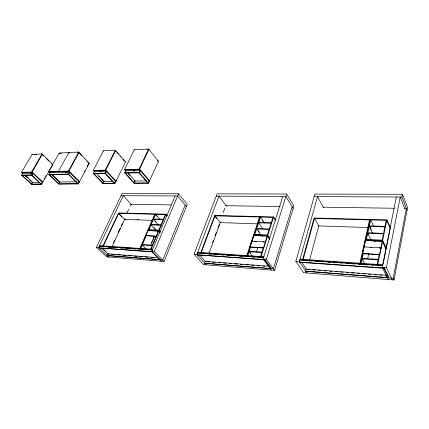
<?xml version="1.0" encoding="UTF-8"?>
<svg xmlns="http://www.w3.org/2000/svg" width="429" height="429" viewBox="0 0 429 429"><rect width="100%" height="100%" fill="white"/><g stroke="black" fill="none" stroke-linecap="round" stroke-linejoin="round"><path stroke-width="0.64" d="M394.031 279.992L407.55 207.588L402.477 194.278L314.881 194.08L295.86 261.32L303.582 272.699L394.031 279.992L393.216 278.287L406.333 208.446L404.327 208.414M407.046 210.301L401.941 197.018L402.477 194.278M387.055 276.705L386.845 277.783L386.904 276.394M392.256 279.847L386.379 267.642L400.23 197.013L404.665 208.462M388.207 279.52L382.234 267.353L396.31 196.991M383.065 264.194L385.918 249.914M386.384 247.571L390.24 228.298L386.802 220.377L313.958 218.463M377.139 264.436L379.156 254.612M382.067 240.449L386.191 220.361M379.606 254.445L382.534 240.149L365.567 239.393L362.451 253.448L362.618 253.764L379.762 254.767L379.606 254.445L362.451 253.448M377.772 264.478L382.47 241.538M382.684 240.476L386.904 219.873L314.087 217.991L302.472 259.926M367.691 258.628L368.79 253.518M360.505 263.315L365.352 241.398M365.519 240.653L370.216 219.439M361.116 263.358L363.25 253.684M366.328 239.741L370.694 219.954L373.782 226.56M359.749 263.91L369.514 219.927M309.604 259.936L318.801 225.906L314.489 218.479L303.019 259.963M307.03 272.973L299.367 261.567L317.519 196.621L323.638 207.743M274.576 270.356L293.924 205.974L286.658 194.015L217.106 193.86L194.064 254.215L203.367 264.613L274.576 270.356L266.339 259.261L263.057 259.03L282.749 196.455M292.17 206.73L273.423 268.806L204.494 263.352M266.339 259.261L286.658 194.015M260.376 256.998L263.379 247.56M272.967 217.385L267.278 235.29L267.771 235.312L273.6 216.945L214.768 215.428L200.708 252.826M263.535 247.705L267.562 235.012L253.989 234.406L249.85 246.911L250.064 247.201L263.744 248L263.535 247.705L249.85 246.911M260.88 257.035L267.471 236.25M256.354 252.059L257.786 247.624M247.125 256.097L260.183 216.597M247.613 256.134L250.686 246.82M254.681 234.722L260.516 217.058L264.634 223.032M246.648 256.038L259.561 217.031M212.548 242.492L213.234 240.626M215.068 235.65L216.216 232.545M218.045 227.568L219.192 224.458M209.095 253.094L220.308 222.608L215.042 215.862L201.147 252.858M223.193 212.618L224.812 208.231M206.156 264.838L196.89 254.408L218.972 196.155L226.458 206.236M164.076 261.449L187.307 204.451L178.566 193.774L122.045 193.651L96.359 247.388L106.676 256.815L164.076 261.449L154.301 251.437L151.737 251.255L175.15 195.951M185.194 205.121L162.709 260.044L107.164 255.646M158.735 259.727L158.489 259.475L158.95 258.36M154.301 251.437L178.566 193.774M150.6 249.383L165.412 214.559M150.997 249.41L158.709 231.252L158.317 231.236M102.906 246.042L118.543 212.94L165.969 214.168L159.062 230.421L158.671 230.405M151.534 242.476L152.316 240.642M152.837 239.42L153.62 237.586M150.869 244.948L154.258 236.996L153.357 236.036M139.833 248.606L154.789 214.28M140.197 248.681L147.474 231.955M147.957 230.845L155.341 213.889M140.578 248.707L146.3 235.559M148.734 229.955L155.545 214.296L160.366 219.653M124.635 172.731L139.119 172.394L140.063 170.388L125.59 170.758L124.635 172.731L134.089 183.381L148.439 183.237L158.467 161.25L148.59 149.008L134.239 149.732L124.566 169.594L125.933 171.144M149.024 180.872L148.118 182.861L133.757 183.011L134.679 181.054L146.418 180.904M107.143 254.885L107.631 253.834L157.861 257.695M127.059 212.763L128.738 209.137M130.143 206.113L130.979 204.306L171.139 204.906M113.39 242.862L114.505 240.454M118.136 232.631L120.088 228.421M121.482 225.407L122.319 223.606M111.787 247.099L124.619 219.401L118.71 213.331L103.244 246.096M140.401 170.785L139.457 172.79L124.978 173.118M124.566 169.594L139.05 169.203L148.59 149.008M96.359 247.388L98.6 247.544L123.262 195.704L131.687 204.762M98.976 247.383L99.48 246.321L152.531 249.941M125.155 169.476L124.909 169.981L139.387 169.6L148.917 149.41L146.959 149.507M115.487 181.301L114.548 183.215L102.66 183.339M116.195 179.976L115.605 181.183L116.061 181.177L105.802 170.002M93.297 173.455L105.271 173.182L106.247 171.251L94.278 171.557L93.297 173.455L102.998 183.698L114.886 183.574L125.504 161.91L115.31 150.177L103.432 150.783L93.222 170.442L94.627 171.927M106.59 171.627L105.62 173.557L93.645 173.831M93.222 170.442L105.202 170.115L115.31 150.177M93.828 170.324L93.576 170.812L105.55 170.495L115.648 150.558L115.187 150.584M78.941 181.773L77.976 183.601L58.424 183.805L59.159 182.47M84.277 171.873L84.883 170.726M87.312 166.12L88.83 163.24L89.248 163.229L78.319 183.944L58.773 184.143L48.793 174.49L49.807 172.694L69.45 172.19L68.452 174.035L48.793 174.49M69.809 172.549L68.806 174.394L49.158 174.839M58.827 171.734L58.467 171.375L68.377 171.107L78.764 152.043L89.248 163.229M69.262 152.906L68.822 152.552L59.223 153.04L48.724 171.638L58.376 171.38L68.913 152.547L78.764 152.043M42.278 182.245L41.297 183.987L31.269 184.095M44.423 178.732L45.061 177.601M45.705 176.469L46.343 175.332M21.525 175.118L31.585 174.887L32.604 173.134L22.544 173.391L21.525 175.118L31.623 184.422L41.645 184.32L52.805 164.548L42.101 153.914L32.078 154.429L21.45 172.378L22.796 173.622M21.45 172.378L31.515 172.104L42.101 153.914M22.077 172.27L21.815 172.715L31.875 172.447L42.45 154.263L42.069 154.284L43.951 156.151M34.438 154.671L36.438 154.569M59.969 153.378L61.492 153.303M68.661 152.939L69.997 152.869M77.14 152.51L79.108 152.408L68.737 171.471L49.083 171.991M125.048 161.931L125.504 161.91M158.467 161.25L157.974 161.272L157.143 160.242M30.454 173.536L32.969 173.472L31.95 175.23L21.89 175.456M50.568 173.032L48.724 171.638M65.224 172.667L67.841 172.597M99.281 171.814L101.276 171.761M133.167 170.962L135.14 170.914M42.498 182.137L42.879 182.132L32.137 171.997M79.113 181.66L79.531 181.655L68.994 170.999M32.261 182.379L39.607 182.282M59.4 182.025L76.335 181.81M103.609 181.456L112.848 181.338M121.064 195.694L177.644 195.962L186.422 206.612M216.232 196.144L285.896 196.471L293.195 208.397M314.167 196.605L401.941 197.018M225.734 205.727L280.212 206.547M322.908 207.191L394.321 208.263M214.607 215.851L273.455 217.401L275.643 220.699M153.502 219.004L163.385 219.321M258.762 222.361L271.257 222.758M384.958 226.383L369.385 225.885L371.375 230.062M163.213 219.723L153.325 219.407L158.639 225.22M271.112 223.214L258.617 222.812L262.779 228.748M384.851 226.898L369.272 226.394L372.399 232.952M125.777 219.058L124.448 219.015L124.271 219.391L152.22 220.329M137.087 219.434L138.417 219.476M219.879 222.592L257.625 223.858M318.275 225.885L368.409 227.563M151.131 224.453L161.041 224.834M256.735 228.501L269.278 228.984M383.521 233.365L367.868 232.765L368.731 234.545M160.864 225.241L150.954 224.855L155.872 230.153M269.133 229.451L256.585 228.963L260.8 234.856M383.413 233.891L367.755 233.279L370.919 239.79M148.107 229.676L158.816 230.153L160.403 231.874M147.925 230.089L158.639 230.571L160.371 232.443M253.834 234.872L267.417 235.483L269.61 238.61M365.449 239.913L382.427 240.68L386.154 248.74M253.678 235.333L267.267 235.955L269.744 239.479M365.336 240.433L382.319 241.211L386.046 249.26L386.256 248.214L382.534 240.149M158.446 231.033L147.726 230.545L158.462 230.984L159.765 232.389M253.662 235.387L267.251 236.009L267.455 236.304M382.303 241.27L365.32 240.492L365.481 240.814M365.497 240.755L366.098 240.782M148.648 230.834L149.984 230.899M157.352 231.236L158.692 231.301M260.988 236.004L262.929 236.095M373.97 241.205L375.278 241.264M251.973 241.436L251.759 241.141L265.412 241.795L265.605 242.144M381.124 248.112L380.968 247.785L363.905 246.9L364.055 247.281M254.569 241.57L256.537 241.618M263.009 242.01L264.323 242.026M370.624 247.565L371.927 247.689M379.156 248.005L380.453 248.134M153.882 236.974L155.877 237.081M142.385 244.557L152.386 245.184M261.947 252.054L249.222 251.255L250.423 252.82M362.221 258.333L378.185 259.336M152.204 245.613L142.197 244.98L146.386 249.211M261.797 252.536L249.067 251.732L252.67 256.424M378.072 259.883L362.103 258.875L364.521 263.46M152.788 249.265L99.7 245.688L99.507 246.096L152.601 249.699M264.028 256.767L197.882 252.306L197.705 252.767L263.873 257.261M382.668 264.763L300.187 259.202L300.043 259.722L382.555 265.326M263.867 257.539L197.581 253.013L197.823 253.292M382.577 265.637L299.785 259.99L299.984 260.29M101.737 246.707L104.392 246.889M107.706 247.115L110.355 247.297M113.674 247.522L116.988 247.753M120.302 247.978L122.951 248.16M126.265 248.386L129.579 248.616M132.899 248.841L135.548 249.024M139.527 249.297L142.176 249.48M145.49 249.705L148.144 249.887M151.458 250.112L152.783 250.204M201.796 253.56L204.451 253.743M208.424 254.016L211.073 254.199M214.387 254.424L217.036 254.606M221.015 254.88L223.665 255.062M226.979 255.287L229.628 255.469M232.942 255.695L235.591 255.877M239.564 256.151L242.219 256.333M246.192 256.606L248.182 256.74M252.155 257.014L254.805 257.196M258.784 257.47L260.768 257.604M302.654 260.473L304.66 260.612M308.66 260.886L311.331 261.068M315.336 261.341L317.337 261.481M321.342 261.754L323.343 261.894M327.348 262.167L330.014 262.35M334.019 262.623L336.02 262.762M340.69 263.079L342.026 263.17M346.696 263.492L348.702 263.631M352.702 263.905L354.708 264.039M358.708 264.312L361.379 264.5M365.385 264.773L367.385 264.908M372.056 265.229L373.391 265.32M378.062 265.642L380.067 265.776M194.064 254.215L196.89 254.408M295.86 261.32L299.367 261.567M382.234 267.353L386.379 267.642M268.811 266.221L204.912 261.309L205.148 261.577M305.85 269.069L386.449 275.262M109.518 254.199L107.631 253.834M111.519 254.354L115.16 254.638M117.144 254.788L120.447 255.046M122.85 255.228L126.185 255.486M128.185 255.641L131.682 255.909M134.186 256.102L136.964 256.317M139.522 256.515L142.911 256.778M144.895 256.928L148.198 257.185M150.842 257.389L153.523 257.593M206.842 261.706L209.513 261.915M212.468 262.14L215.127 262.344M218.179 262.58L220.844 262.789M223.509 262.993L226.174 263.197M229.102 263.422L231.762 263.631M234.845 263.867L237.51 264.071M240.176 264.28L243.071 264.5M245.737 264.709L248.396 264.913M251.507 265.154L254.177 265.358M257.046 265.578L259.706 265.787M262.843 266.028L265.031 266.195M307.159 269.444L309.818 269.648M312.703 269.873L315.363 270.077M318.457 270.313L320.694 270.49M324.018 270.747L326.431 270.93M329.751 271.187L332.008 271.359M335.065 271.595L337.333 271.772M340.664 272.029L343.039 272.211M346.364 272.469L348.654 272.646M351.678 272.876L354.338 273.085M357.309 273.311L359.652 273.493M362.977 273.75L365.299 273.927M368.624 274.185L370.946 274.362M374.27 274.619L376.265 274.774M379.585 275.032L381.939 275.214M385.269 275.466L386.599 275.574M158.489 259.475L106.901 255.411L108.607 256.971M159.92 259.588L151.995 251.898M386.695 277.477L305.314 271.058L306.579 272.941M305.507 271.348L393.216 278.287M98.6 247.544L108.896 256.998M101.914 248.316L108.183 254.097M22.26 175.45L31.639 184.089L32.631 182.373L25.15 175.445M25.247 175.89L26.721 177.252M29.177 179.526L32.609 182.7M103.55 249.244L105.963 251.469M27.354 176.802L28.33 177.713M31.585 174.887L41.645 184.32M31.569 175.236L40.911 183.993M31.515 172.104L42.627 182.577M49.56 174.828L58.827 183.805L59.803 182.019L51.952 174.383M52.011 174.839L58.821 181.462M32.078 154.429L32.432 154.772M46.777 158.955L49.131 161.293M51.485 163.626L52.429 164.564M58.376 171.38L58.735 171.734M68.388 174.399L77.558 183.607M68.452 174.035L78.319 183.944M68.377 171.107L79.285 182.121M151.737 251.255L161.54 261.24M122.002 217.058L118.361 213.32L165.798 214.57L167.096 216.044M59.223 153.04L59.572 153.4M94.096 173.82L103.105 183.333L104.054 181.451L96.423 173.348M98.67 176.217L99.566 177.166M100.912 178.598L103.947 181.816M79.445 153.239L81.773 155.722M86.99 161.277L88.83 163.24M154.258 227.82L155.153 228.786M105.271 173.182L114.886 183.574M105.159 173.568L114.093 183.221M105.202 170.115L115.825 181.665M155.271 220.94L156.151 221.911M155.169 214.291L156.923 216.237M103.432 150.783L103.77 151.158M125.461 173.107L134.239 183.006L135.162 181.049L127.729 172.619M205.791 264.811L204.258 263.084L269.771 268.516M128.421 173.965L129.735 175.456M199.871 255.223L205.512 261.604M165.969 214.168L167.267 215.642M115.557 151.008L116.667 152.284M117.332 153.051L118.19 154.038M119.906 156.011L120.763 156.998M122.903 159.465L123.976 160.693M139.119 172.394L148.439 183.237M138.953 172.801L147.619 182.867M139.05 169.203L149.346 181.247M139.634 169.085L149.582 180.738M134.239 149.732L134.572 150.129M215.015 216.372L216.634 218.447M263.057 259.03L271.348 270.098M265.042 259.877L271.385 268.382L270.876 268.339L264.527 259.84M251.775 241.093L251.989 241.382M258.269 230.646L259.416 232.255M267.562 235.012L270.039 238.54M262.285 220.302L263.036 221.385M301.834 262.409L306.494 269.391M273.6 216.945L275.788 220.243M362.526 258.907L363.127 260.054M383.783 268.254L388.352 277.606L388.99 277.66L384.432 268.302M380.957 247.844L381.113 248.171M386.904 219.873L390.342 227.794M156.274 236.143L145.533 235.585L156.521 236.406L156.274 236.143M152.472 251.689L98.729 247.908L152.729 251.952L152.472 251.689M265.251 259.615L196.9 254.81L265.465 259.904L265.251 259.615M384.813 268.018L299.222 262.001L299.426 262.301L384.969 268.339L384.813 268.018"/></g></svg>
